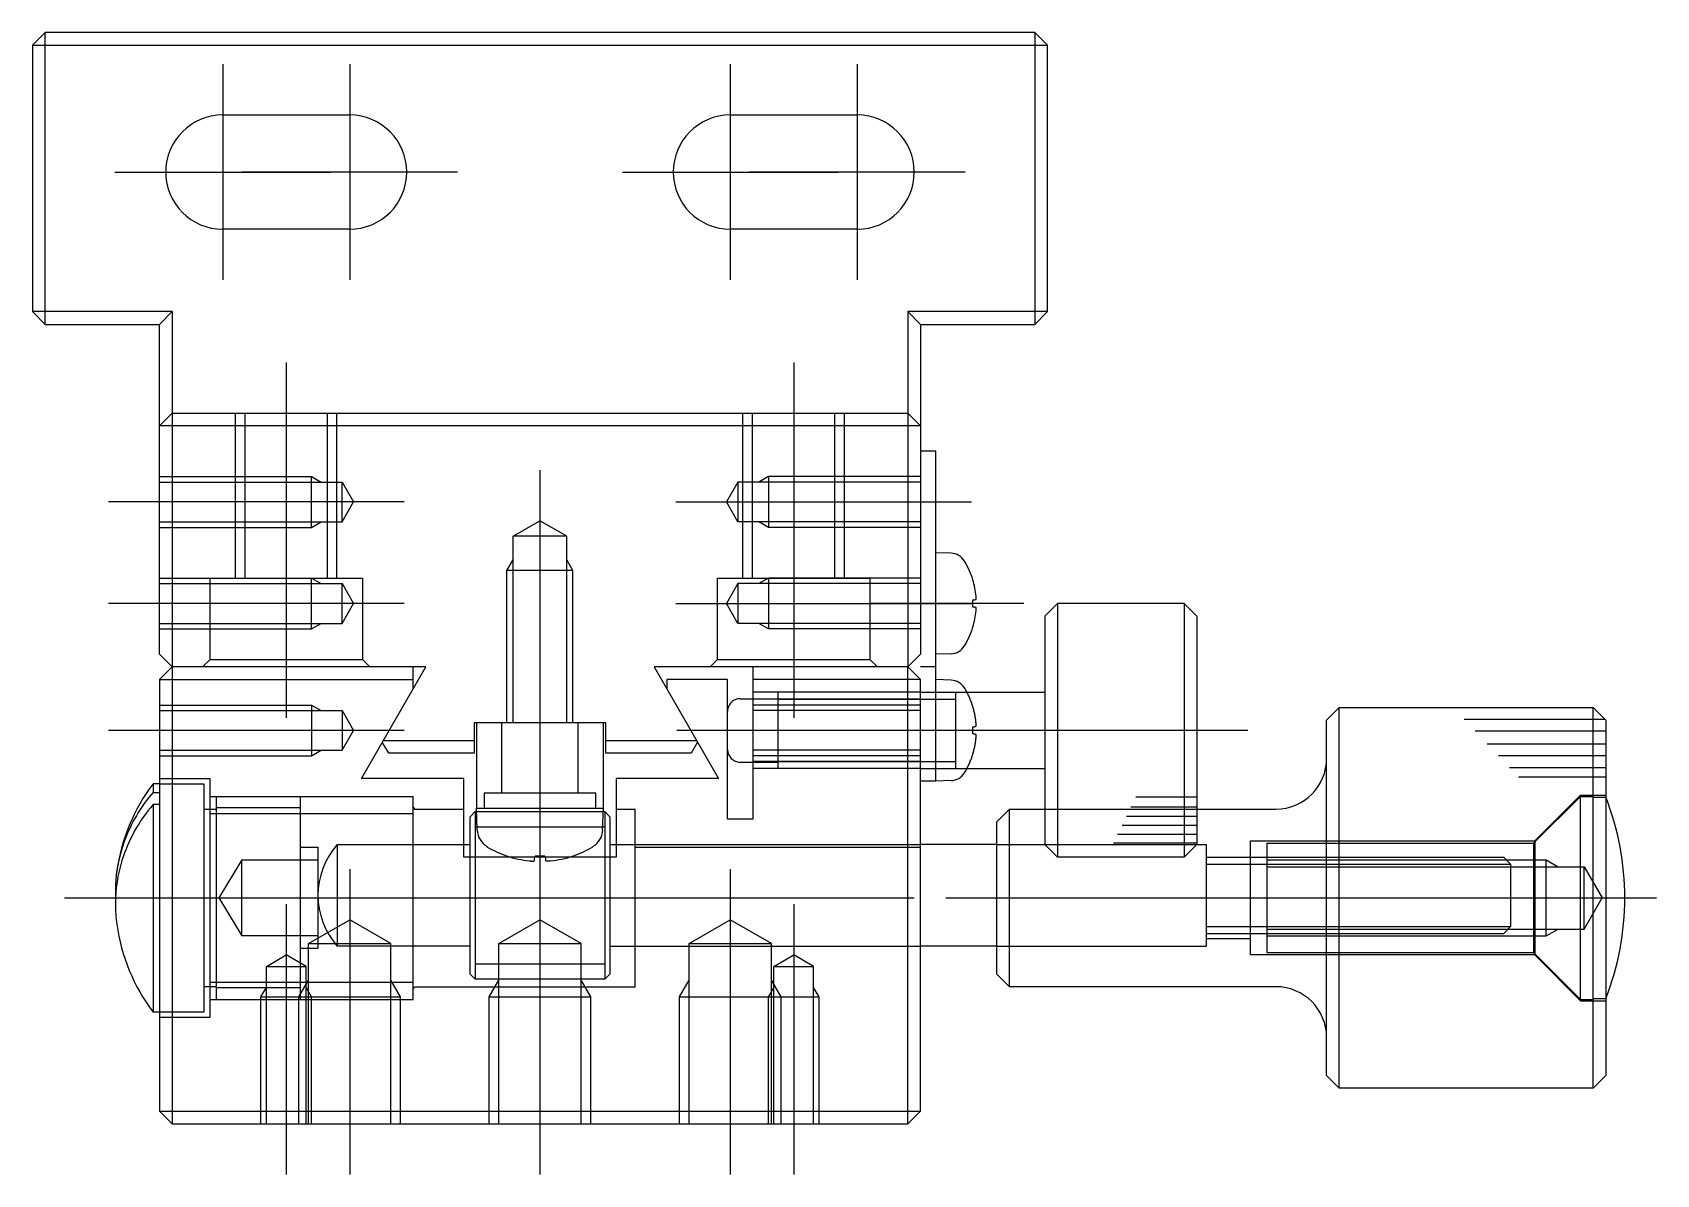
# Model space of a CAD drawing. Extents: x 1 to 266, y 0 to 225.
# Drawn here: x 69.4 to 133.4, y 180.2 to 225.2 of the extents above; entities that cross this region are included whole.
import ezdxf

# ---------------------------------------------------------------- set-up
doc = ezdxf.new("R2010")
doc.units = 0
doc.linetypes.add('CENTER', pattern=[50.8, 31.75, -6.35, 6.35, -6.35])
doc.linetypes.add('DASHED', pattern=[19.05, 12.7, -6.35])
doc.layers.get('0').update_dxf_attribs({"linetype": 'CONTINUOUS'})
doc.layers.add('CENTER', color=1, linetype='CENTER')

msp = doc.modelspace()

# ---------------------------------------------------------------- linework, layer by layer
at = {"color": 7, "linetype": 'CONTINUOUS'}
for p, q in [((69.925, 225.167), (69.425, 224.667)), ((69.425, 224.667), (109.425, 224.667)), ((69.425, 224.667), (69.425, 214.167)), ((69.925, 213.667), (69.925, 225.167)), ((108.925, 225.167), (69.925, 225.167)), ((108.925, 225.167), (108.925, 213.667)), ((109.425, 224.667), (108.925, 225.167)), ((109.425, 214.167), (109.425, 224.667)), ((76.925, 221.917), (81.925, 221.917)), ((96.925, 221.917), (101.925, 221.917)), ((81.925, 217.417), (76.925, 217.417)), ((101.925, 217.417), (96.925, 217.417)), ((74.925, 214.167), (69.425, 214.167)), ((69.425, 214.167), (69.925, 213.667)), ((74.425, 213.667), (74.925, 214.167)), ((74.925, 214.167), (74.925, 200.167)), ((103.925, 214.167), (103.925, 200.167)), ((109.425, 214.167), (103.925, 214.167)), ((103.925, 214.167), (104.425, 213.667)), ((108.925, 213.667), (109.425, 214.167)), ((69.925, 213.667), (74.425, 213.667)), ((74.425, 200.667), (74.425, 213.667)), ((104.425, 213.667), (104.425, 200.667)), ((104.425, 213.667), (108.925, 213.667)), ((74.425, 209.667), (74.925, 210.167)), ((74.925, 210.167), (103.925, 210.167)), ((103.925, 210.167), (104.425, 209.667)), ((104.425, 209.667), (74.425, 209.667)), ((105.025, 208.667), (104.425, 208.667)), ((105.025, 195.667), (105.025, 208.667)), ((105.629, 204.646), (105.025, 204.667)), ((106.488, 203.584), (106.488, 203.586)), ((106.488, 202.529), (106.488, 202.805)), ((109.316, 202.167), (109.816, 202.667)), ((114.816, 202.667), (109.816, 202.667)), ((109.816, 202.667), (109.816, 192.667)), ((114.816, 202.667), (114.816, 192.667)), ((115.316, 202.167), (114.816, 202.667)), ((106.488, 201.75), (106.488, 201.748)), ((109.316, 202.167), (109.316, 193.167)), ((115.316, 202.167), (115.316, 193.167)), ((74.925, 200.167), (74.425, 200.667)), ((104.425, 200.667), (103.925, 200.167)), ((105.629, 200.688), (105.025, 200.667)), ((74.925, 200.167), (74.425, 199.667)), ((84.925, 200.167), (74.925, 200.167)), ((74.925, 200.167), (74.925, 182.167)), ((84.425, 199.301), (84.925, 200.167)), ((84.425, 199.301), (84.425, 200.167)), ((103.925, 200.167), (93.925, 200.167)), ((93.925, 200.167), (94.425, 199.301)), ((97.816, 200.167), (97.816, 194.167)), ((104.425, 199.667), (103.925, 200.167)), ((103.925, 182.167), (103.925, 200.167)), ((105.025, 200.167), (104.425, 200.167)), ((74.425, 199.667), (74.425, 182.667)), ((74.425, 199.667), (84.425, 199.667)), ((82.385, 195.767), (84.425, 199.301)), ((96.816, 199.667), (94.425, 199.667)), ((94.425, 199.667), (94.425, 199.301)), ((94.425, 199.301), (96.466, 195.767)), ((96.816, 194.167), (96.816, 199.667)), ((104.425, 199.667), (97.816, 199.667)), ((104.425, 182.667), (104.425, 199.667)), ((105.629, 199.646), (105.025, 199.667)), ((105.816, 196.167), (105.816, 199.167)), ((105.816, 199.167), (109.316, 199.167)), ((104.425, 198.897), (105.816, 198.897)), ((120.425, 198.067), (120.925, 198.567)), ((120.925, 198.567), (130.925, 198.567)), ((120.925, 183.567), (120.925, 198.567)), ((130.925, 198.567), (131.425, 198.067)), ((130.925, 183.567), (130.925, 198.567)), ((92.025, 197.967), (86.825, 197.967)), ((86.825, 197.967), (86.825, 196.767)), ((86.925, 197.967), (86.925, 194.597)), ((91.925, 194.597), (91.925, 197.967)), ((92.025, 196.767), (92.025, 197.967)), ((120.425, 196.567), (120.425, 198.067)), ((131.425, 198.067), (131.425, 191.067)), ((83.462, 196.767), (83.212, 197.2)), ((83.251, 197.267), (86.825, 197.267)), ((92.025, 197.267), (95.6, 197.267)), ((95.638, 197.2), (95.388, 196.767)), ((86.825, 196.767), (83.462, 196.767)), ((95.388, 196.767), (92.025, 196.767)), ((120.425, 185.567), (120.425, 196.567)), ((104.425, 196.438), (105.816, 196.438)), ((105.816, 196.167), (109.316, 196.167)), ((74.175, 195.567), (74.175, 195.226)), ((74.425, 195.567), (74.175, 195.567)), ((74.175, 195.226), (74.425, 195.226)), ((86.425, 195.767), (82.385, 195.767)), ((86.425, 192.667), (86.425, 195.767)), ((96.466, 195.767), (92.425, 195.767)), ((92.425, 195.767), (92.425, 192.667)), ((105.025, 195.667), (104.425, 195.667)), ((105.629, 195.688), (105.025, 195.667)), ((74.425, 194.743), (74.175, 194.743)), ((74.175, 194.743), (74.175, 186.567)), ((86.955, 193.74), (86.925, 194.597)), ((86.925, 194.597), (91.925, 194.597)), ((91.895, 193.74), (91.925, 194.597)), ((107.425, 194.067), (107.925, 194.567)), ((107.925, 194.567), (109.316, 194.567)), ((107.925, 187.567), (107.925, 194.567)), ((112.71, 194.65), (115.312, 194.65)), ((112.906, 195.052), (115.312, 195.052)), ((115.316, 194.567), (118.425, 194.567)), ((97.816, 194.167), (96.816, 194.167)), ((107.425, 191.067), (107.425, 194.067)), ((112.362, 193.934), (115.312, 193.934)), ((112.536, 194.292), (115.312, 194.292)), ((112.188, 193.576), (115.312, 193.576)), ((92.425, 192.667), (86.425, 192.667)), ((88.132, 192.717), (88.132, 192.717)), ((89.622, 192.717), (89.229, 192.717)), ((90.719, 192.717), (90.719, 192.717)), ((107.425, 193.167), (104.425, 193.167)), ((109.316, 193.167), (109.816, 192.667)), ((114.816, 192.667), (109.816, 192.667)), ((112.024, 193.241), (115.312, 193.241)), ((115.316, 193.167), (114.816, 192.667)), ((89.014, 192.525), (89.031, 192.523)), ((89.031, 192.523), (89.048, 192.522)), ((89.048, 192.522), (89.066, 192.52)), ((89.066, 192.52), (89.082, 192.519)), ((89.082, 192.519), (89.09, 192.519)), ((89.09, 192.519), (89.098, 192.519)), ((89.098, 192.519), (89.106, 192.518)), ((89.106, 192.518), (89.113, 192.518)), ((89.113, 192.518), (89.121, 192.518)), ((89.121, 192.518), (89.127, 192.518)), ((89.127, 192.518), (89.134, 192.517)), ((89.134, 192.517), (89.14, 192.517)), ((89.14, 192.517), (89.146, 192.517)), ((89.146, 192.517), (89.152, 192.518)), ((89.152, 192.518), (89.157, 192.518)), ((89.157, 192.518), (89.162, 192.518)), ((89.162, 192.518), (89.167, 192.518)), ((89.167, 192.518), (89.171, 192.519)), ((89.171, 192.519), (89.175, 192.519)), ((89.175, 192.519), (89.179, 192.519)), ((89.675, 192.519), (89.672, 192.519)), ((89.679, 192.519), (89.675, 192.519)), ((89.684, 192.518), (89.679, 192.519)), ((89.689, 192.518), (89.684, 192.518)), ((89.694, 192.518), (89.689, 192.518)), ((89.699, 192.518), (89.694, 192.518)), ((89.705, 192.517), (89.699, 192.518)), ((89.711, 192.517), (89.705, 192.517)), ((89.717, 192.517), (89.711, 192.517)), ((89.723, 192.518), (89.717, 192.517)), ((89.73, 192.518), (89.723, 192.518)), ((89.737, 192.518), (89.73, 192.518)), ((89.745, 192.518), (89.737, 192.518)), ((89.752, 192.519), (89.745, 192.518)), ((89.76, 192.519), (89.752, 192.519)), ((89.768, 192.519), (89.76, 192.519)), ((89.785, 192.52), (89.768, 192.519)), ((89.802, 192.522), (89.785, 192.52)), ((89.819, 192.523), (89.802, 192.522)), ((89.836, 192.525), (89.819, 192.523)), ((107.425, 188.067), (107.425, 191.067)), ((131.425, 191.067), (131.425, 184.067)), ((107.425, 189.167), (104.425, 189.167)), ((107.925, 187.567), (107.425, 188.067)), ((118.425, 187.567), (107.925, 187.567)), ((74.425, 186.567), (74.175, 186.567)), ((120.425, 184.067), (120.425, 185.567)), ((120.925, 183.567), (120.425, 184.067)), ((131.425, 184.067), (130.925, 183.567)), ((130.925, 183.567), (120.925, 183.567)), ((74.425, 182.667), (74.925, 182.167)), ((74.425, 182.667), (104.425, 182.667)), ((103.925, 182.167), (104.425, 182.667)), ((74.925, 182.167), (103.925, 182.167))]:
    msp.add_line(p, q, dxfattribs=at)
at = {"color": 3, "linetype": 'DASHED'}
for p, q in [((77.425, 203.667), (77.425, 210.167)), ((77.804, 203.667), (77.804, 210.167)), ((81.046, 203.667), (81.046, 210.167)), ((81.425, 203.667), (81.425, 210.167)), ((97.425, 203.667), (97.425, 210.167)), ((97.804, 203.667), (97.804, 210.167)), ((101.046, 203.667), (101.046, 210.167)), ((101.425, 203.667), (101.425, 210.167)), ((74.425, 207.667), (80.425, 207.667)), ((74.425, 207.451), (81.625, 207.451)), ((80.425, 207.667), (80.8, 207.451)), ((80.425, 205.667), (80.425, 207.667)), ((81.625, 205.884), (81.625, 207.451)), ((81.625, 207.451), (82.078, 206.667)), ((97.225, 207.451), (96.773, 206.667)), ((104.425, 207.451), (97.225, 207.451)), ((97.225, 207.451), (97.225, 205.884)), ((98.425, 207.667), (98.05, 207.451)), ((104.425, 207.667), (98.425, 207.667)), ((98.425, 207.667), (98.425, 205.667)), ((81.625, 205.884), (82.078, 206.667)), ((97.225, 205.884), (96.773, 206.667)), ((74.425, 205.884), (81.625, 205.884)), ((74.425, 205.667), (80.425, 205.667)), ((80.425, 205.667), (80.8, 205.884)), ((88.369, 205.317), (89.425, 205.927)), ((90.482, 205.317), (89.425, 205.927)), ((104.425, 205.884), (97.225, 205.884)), ((98.425, 205.667), (98.05, 205.884)), ((104.425, 205.667), (98.425, 205.667)), ((88.369, 197.967), (88.369, 205.317)), ((90.482, 205.317), (88.369, 205.317)), ((90.482, 197.967), (90.482, 205.317)), ((88.125, 203.967), (88.369, 204.389)), ((90.725, 203.967), (90.482, 204.389)), ((74.425, 203.667), (80.425, 203.667)), ((76.425, 200.467), (76.425, 203.667)), ((76.425, 203.667), (82.425, 203.667)), ((80.425, 203.667), (80.8, 203.451)), ((80.425, 201.667), (80.425, 203.667)), ((82.425, 203.667), (82.425, 200.467)), ((88.125, 197.967), (88.125, 203.967)), ((90.725, 203.967), (88.125, 203.967)), ((90.725, 197.967), (90.725, 203.967)), ((96.425, 200.467), (96.425, 203.667)), ((96.425, 203.667), (102.425, 203.667)), ((98.425, 203.667), (98.05, 203.451)), ((104.425, 203.667), (98.425, 203.667)), ((98.425, 203.667), (98.425, 201.667)), ((102.425, 203.667), (102.425, 200.467)), ((74.425, 203.451), (81.625, 203.451)), ((81.625, 201.884), (81.625, 203.451)), ((81.625, 203.451), (82.078, 202.667)), ((97.225, 203.451), (96.773, 202.667)), ((104.425, 203.451), (97.225, 203.451)), ((97.225, 203.451), (97.225, 201.884)), ((81.625, 201.884), (82.078, 202.667)), ((97.225, 201.884), (96.773, 202.667)), ((74.425, 201.884), (81.625, 201.884)), ((74.425, 201.667), (80.425, 201.667)), ((80.425, 201.667), (80.8, 201.884)), ((104.425, 201.884), (97.225, 201.884)), ((98.425, 201.667), (98.05, 201.884)), ((104.425, 201.667), (98.425, 201.667)), ((76.125, 200.167), (76.425, 200.467)), ((76.425, 200.467), (82.425, 200.467)), ((82.425, 200.467), (82.725, 200.167)), ((96.125, 200.167), (96.425, 200.467)), ((96.425, 200.467), (102.425, 200.467)), ((102.425, 200.467), (102.725, 200.167)), ((104.425, 199.167), (97.816, 199.167)), ((98.816, 196.167), (98.816, 199.167)), ((105.025, 196.167), (105.025, 199.167)), ((74.425, 198.667), (80.425, 198.667)), ((74.425, 198.451), (81.625, 198.451)), ((80.425, 198.667), (80.8, 198.451)), ((80.425, 198.667), (80.425, 196.667)), ((81.625, 198.451), (81.625, 196.884)), ((81.625, 198.451), (82.078, 197.667)), ((97.316, 198.917), (98.816, 198.917)), ((104.425, 198.897), (97.816, 198.897)), ((104.425, 198.667), (97.816, 198.667)), ((104.425, 198.451), (97.816, 198.451)), ((98.816, 198.897), (104.425, 198.897)), ((106.488, 198.584), (106.488, 198.586)), ((87.925, 195.197), (87.925, 197.967)), ((90.925, 195.197), (90.925, 197.967)), ((106.488, 197.529), (106.488, 197.805)), ((81.625, 196.884), (82.078, 197.667)), ((74.425, 196.884), (81.625, 196.884)), ((74.425, 196.667), (80.425, 196.667)), ((80.425, 196.667), (80.8, 196.884)), ((104.425, 196.884), (97.816, 196.884)), ((104.425, 196.667), (97.816, 196.667)), ((106.488, 196.75), (106.488, 196.748)), ((97.316, 196.417), (98.816, 196.417)), ((104.425, 196.438), (97.816, 196.438)), ((104.425, 196.167), (97.816, 196.167)), ((98.816, 196.438), (104.425, 196.438)), ((74.425, 195.767), (76.425, 195.767)), ((74.425, 195.567), (76.175, 195.567)), ((76.175, 195.567), (76.175, 186.567)), ((76.425, 186.367), (76.425, 195.767)), ((76.175, 194.567), (76.675, 194.567)), ((76.425, 195.067), (84.425, 195.067)), ((76.675, 187.067), (76.675, 195.067)), ((79.975, 194.612), (76.675, 194.612)), ((79.975, 195.067), (79.975, 187.067)), ((84.425, 187.067), (84.425, 195.067)), ((84.425, 194.661), (84.482, 194.567)), ((84.482, 194.567), (86.425, 194.567)), ((91.625, 195.197), (87.225, 195.197)), ((87.225, 195.197), (87.225, 194.597)), ((91.625, 194.597), (91.625, 195.197)), ((92.425, 194.567), (93.175, 194.567)), ((93.175, 187.567), (93.175, 194.567)), ((109.316, 194.567), (115.316, 194.567)), ((128.575, 193.217), (130.425, 195.067)), ((130.425, 195.117), (128.625, 193.317)), ((130.425, 187.017), (130.425, 195.117)), ((130.425, 195.117), (131.425, 195.117)), ((130.425, 195.067), (130.925, 195.067)), ((130.925, 195.036), (131.425, 195.036)), ((76.425, 194.391), (84.425, 194.391)), ((86.675, 194.267), (86.875, 194.467)), ((86.675, 188.067), (86.675, 194.267)), ((86.875, 194.467), (91.975, 194.467)), ((86.875, 194.467), (86.875, 187.867)), ((91.975, 194.467), (92.175, 194.267)), ((91.975, 194.467), (91.975, 187.867)), ((92.175, 194.267), (92.175, 188.067)), ((86.875, 193.868), (91.975, 193.868)), ((117.425, 188.817), (117.425, 193.317)), ((117.425, 193.317), (128.625, 193.317)), ((128.625, 193.317), (128.625, 188.817)), ((79.975, 193.067), (80.675, 193.067)), ((80.675, 193.067), (80.675, 191.067)), ((81.439, 189.167), (81.439, 193.167)), ((81.439, 193.167), (86.675, 193.167)), ((92.175, 193.167), (104.425, 193.167)), ((93.175, 193.067), (104.425, 193.067)), ((107.425, 193.167), (115.675, 193.167)), ((115.675, 193.167), (115.675, 189.167)), ((115.675, 192.667), (117.425, 192.667)), ((115.675, 192.667), (127.405, 192.667)), ((115.675, 192.667), (117.425, 192.667)), ((118.075, 193.217), (128.575, 193.217)), ((118.075, 193.217), (118.075, 188.917)), ((127.405, 192.667), (127.675, 192.397)), ((128.575, 193.217), (128.575, 188.917)), ((77.675, 192.567), (76.774, 191.067)), ((77.675, 189.567), (77.675, 192.567)), ((77.675, 192.567), (80.675, 192.567)), ((115.675, 192.397), (127.675, 192.397)), ((118.075, 192.567), (129.075, 192.567)), ((118.075, 192.297), (130.575, 192.297)), ((127.675, 192.397), (127.675, 189.938)), ((129.075, 192.567), (129.544, 192.297)), ((129.075, 189.567), (129.075, 192.567)), ((130.575, 189.838), (130.575, 192.297)), ((130.575, 192.297), (131.285, 191.067)), ((76.774, 191.067), (77.675, 189.567)), ((80.675, 191.067), (80.675, 189.067)), ((130.575, 189.838), (131.285, 191.067)), ((80.304, 189.267), (81.925, 190.203)), ((83.546, 189.267), (81.925, 190.203)), ((87.804, 189.267), (89.425, 190.203)), ((91.046, 189.267), (89.425, 190.203)), ((95.304, 189.267), (96.925, 190.203)), ((98.546, 189.267), (96.925, 190.203)), ((80.675, 189.567), (77.675, 189.567)), ((115.675, 189.938), (127.675, 189.938)), ((115.675, 189.667), (127.405, 189.667)), ((115.675, 189.467), (117.425, 189.467)), ((115.675, 189.467), (117.425, 189.467)), ((118.075, 189.838), (130.575, 189.838)), ((118.075, 189.567), (129.075, 189.567)), ((127.675, 189.938), (127.405, 189.667)), ((129.075, 189.567), (129.544, 189.838)), ((78.642, 188.367), (79.425, 188.819)), ((80.209, 188.367), (79.425, 188.819)), ((80.675, 189.067), (79.975, 189.067)), ((80.304, 182.167), (80.304, 189.267)), ((80.304, 189.267), (83.546, 189.267)), ((86.675, 189.167), (81.439, 189.167)), ((83.546, 182.167), (83.546, 189.267)), ((87.804, 182.167), (87.804, 189.267)), ((87.804, 189.267), (91.046, 189.267)), ((91.046, 182.167), (91.046, 189.267)), ((92.175, 189.167), (104.425, 189.167)), ((95.304, 182.167), (95.304, 189.267)), ((95.304, 189.267), (98.546, 189.267)), ((98.546, 182.167), (98.546, 189.267)), ((98.642, 188.367), (99.425, 188.819)), ((100.209, 188.367), (99.425, 188.819)), ((107.425, 189.167), (115.675, 189.167)), ((128.625, 188.817), (117.425, 188.817)), ((118.075, 188.917), (128.575, 188.917)), ((128.575, 188.917), (130.425, 187.067)), ((128.625, 188.817), (130.425, 187.017)), ((78.642, 182.167), (78.642, 188.367)), ((78.642, 188.367), (80.209, 188.367)), ((80.209, 182.167), (80.209, 188.367)), ((86.875, 188.466), (91.975, 188.466)), ((98.642, 182.167), (98.642, 188.367)), ((98.642, 188.367), (100.209, 188.367)), ((100.209, 182.167), (100.209, 188.367)), ((76.675, 187.567), (76.175, 187.567)), ((76.425, 187.744), (84.425, 187.744)), ((79.975, 187.522), (76.675, 187.522)), ((78.425, 187.167), (78.642, 187.542)), ((79.925, 187.167), (80.304, 187.824)), ((80.425, 187.167), (80.209, 187.542)), ((83.925, 187.167), (83.546, 187.824)), ((84.425, 187.473), (84.482, 187.567)), ((84.482, 187.567), (93.175, 187.567)), ((86.875, 187.867), (86.675, 188.067)), ((91.975, 187.867), (86.875, 187.867)), ((87.425, 187.167), (87.804, 187.824)), ((91.425, 187.167), (91.046, 187.824)), ((92.175, 188.067), (91.975, 187.867)), ((94.925, 187.167), (95.304, 187.824)), ((98.425, 187.167), (98.642, 187.542)), ((98.925, 187.167), (98.546, 187.824)), ((100.425, 187.167), (100.209, 187.542)), ((76.425, 187.067), (84.425, 187.067)), ((78.425, 182.167), (78.425, 187.167)), ((78.425, 187.167), (80.425, 187.167)), ((79.925, 182.167), (79.925, 187.167)), ((79.925, 187.167), (83.925, 187.167)), ((80.425, 182.167), (80.425, 187.167)), ((83.925, 182.167), (83.925, 187.167)), ((87.425, 182.167), (87.425, 187.167)), ((87.425, 187.167), (91.425, 187.167)), ((91.425, 182.167), (91.425, 187.167)), ((94.925, 182.167), (94.925, 187.167)), ((94.925, 187.167), (98.925, 187.167)), ((98.425, 182.167), (98.425, 187.167)), ((98.425, 187.167), (100.425, 187.167)), ((98.925, 182.167), (98.925, 187.167)), ((100.425, 182.167), (100.425, 187.167)), ((130.425, 187.067), (130.925, 187.067)), ((130.425, 187.017), (131.425, 187.017)), ((130.925, 187.098), (131.425, 187.098)), ((76.175, 186.567), (74.425, 186.567)), ((74.425, 186.367), (76.425, 186.367))]:
    msp.add_line(p, q, dxfattribs=at)
at = {"color": 3, "linetype": 'CONTINUOUS'}
for p, q in [((104.425, 199.167), (105.816, 199.167)), ((125.841, 198.112), (131.38, 198.112)), ((126.281, 197.644), (131.425, 197.644)), ((126.753, 197.144), (131.425, 197.144)), ((127.193, 196.676), (131.425, 196.676)), ((104.425, 196.167), (105.816, 196.167)), ((127.634, 196.208), (131.425, 196.208)), ((127.98, 195.841), (131.425, 195.841))]:
    msp.add_line(p, q, dxfattribs=at)
at = {"color": 7, "linetype": 'CONTINUOUS'}
for centre, radius, start, end in [((76.925, 219.667), 2.25, 90, 270), ((81.925, 219.667), 2.25, 270, 90), ((96.925, 219.667), 2.25, 90, 270), ((101.925, 219.667), 2.25, 270, 90), ((105.607, 204.006), 0.64, 31.54462, 88), ((103.425, 202.667), 3.2, 17.01118, 31.54462), ((106.428, 203.586), 0.06, 0, 17.01118), ((103.417, 202.671), 3.204, 5.10359, 16.72026), ((105.277, 202.837), 1.336, 3.07051, 5.12333), ((105.611, 202.856), 1.002, 2.36147, 3.00611), ((105.721, 202.86), 0.892, 1.6813, 2.36401), ((105.869, 202.865), 0.744, 0.92575, 1.68499), ((106.326, 203.919), 1.125, 278.13061, 284.50962), ((106.326, 201.415), 1.125, 75.49038, 81.86939), ((103.417, 202.663), 3.204, 343.27974, 354.89641), ((106.607, 202.832), 0.00222, 294.0996, 330.43201), ((106.607, 202.502), 0.00222, 29.56799, 65.9004), ((105.277, 202.497), 1.336, 354.87667, 356.92949), ((106.601, 202.835), 0.00929, 329.01891, 343.16801), ((106.601, 202.499), 0.00929, 16.83199, 30.98109), ((106.583, 202.841), 0.028, 342.59563, 349.47496), ((106.583, 202.493), 0.028, 10.52504, 17.40437), ((106.549, 202.848), 0.0626, 349.30848, 353.40512), ((106.549, 202.487), 0.0626, 6.59488, 10.69152), ((106.299, 202.866), 0.314, 357.59984, 358.94114), ((106.4, 202.861), 0.212, 355.85577, 357.61818), ((106.488, 202.855), 0.125, 353.33882, 355.89498), ((106.488, 202.479), 0.125, 4.10502, 6.66118), ((106.4, 202.473), 0.212, 2.38182, 4.14423), ((106.299, 202.469), 0.314, 1.05886, 2.40016), ((105.869, 202.469), 0.744, 358.31501, 359.07425), ((105.721, 202.474), 0.892, 357.63599, 358.3187), ((105.611, 202.478), 1.002, 356.99389, 357.63853), ((106.041, 202.867), 0.572, 0.03614, 0.93161), ((106.195, 202.868), 0.417, 358.93114, 0.0344), ((106.195, 202.467), 0.417, 359.9656, 1.06886), ((106.041, 202.467), 0.572, 359.06839, 359.96386), ((103.425, 202.667), 3.2, 328.45538, 342.98882), ((106.428, 201.748), 0.06, 342.98882, 0), ((105.607, 201.328), 0.64, 272, 328.45538), ((105.607, 199.006), 0.64, 31.54462, 88), ((103.425, 197.667), 3.2, 27.95319, 31.54462), ((118.425, 196.567), 2, 270, 0), ((105.607, 196.328), 0.64, 272, 328.45538), ((103.425, 197.667), 3.2, 328.45538, 332.04681), ((80.175, 191.067), 7.5, 143.1301, 172.05742), ((79.018, 191.091), 6.368, 139.51135, 159.83828), ((78.894, 190.683), 6.225, 139.28928, 162.64707), ((121.3, 191.067), 10.875, 338.59665, 21.40335), ((78.496, 191.304), 5.804, 160.04001, 179.96133), ((87.755, 193.768), 0.8, 182, 238.53032), ((91.096, 193.768), 0.8, 301.46968, 358), ((89.425, 196.497), 4, 238.53032, 250.70112), ((88.132, 192.803), 0.086, 250.70112, 270), ((89.42, 196.514), 4.01, 251.25512, 264.18934), ((87.075, 193.003), 2.173, 347.27639, 352.42528), ((91.933, 193.035), 2.333, 187.83677, 192.63354), ((89.43, 196.518), 4.014, 275.81391, 288.73746), ((90.719, 192.8), 0.0826, 269.79953, 289.6997), ((89.425, 196.497), 4, 289.29888, 301.46968), ((78.491, 190.822), 5.799, 162.76823, 179.95963), ((89.167, 192.611), 0.0925, 277.70118, 279.79727), ((89.17, 192.59), 0.0714, 279.83846, 281.10558), ((89.173, 192.578), 0.0594, 281.1053, 282.46182), ((89.176, 192.563), 0.0439, 282.36756, 285.75078), ((89.18, 192.548), 0.0279, 285.70454, 290.23627), ((89.184, 192.537), 0.0164, 290.14825, 296.58538), ((89.188, 192.53), 0.00887, 296.41175, 306.04129), ((89.19, 192.527), 0.00452, 305.77413, 320.81218), ((89.192, 192.526), 0.00246, 320.79256, 343.2439), ((89.659, 192.526), 0.00246, 196.7561, 219.20744), ((89.66, 192.527), 0.00452, 219.18782, 234.22587), ((89.663, 192.53), 0.00887, 233.95871, 243.58825), ((89.666, 192.537), 0.0164, 243.41462, 249.85175), ((89.67, 192.548), 0.0279, 249.76373, 254.29546), ((89.675, 192.563), 0.0439, 254.24922, 257.63244), ((89.678, 192.578), 0.0594, 257.53818, 258.8947), ((89.68, 192.59), 0.0714, 258.89442, 260.16154), ((89.684, 192.611), 0.0925, 260.20273, 262.29882), ((78.435, 191.308), 5.742, 180.0001, 182.40769), ((78.445, 190.826), 5.753, 180.00364, 187.9478), ((80.175, 191.067), 7.5, 187.94258, 216.8699), ((118.425, 185.567), 2, 0, 90)]:
    msp.add_arc(centre, radius, start, end, dxfattribs=at)
at = {"color": 3, "linetype": 'DASHED'}
for centre, radius, start, end in [((103.425, 197.667), 3.2, 17.01118, 27.95319), ((97.316, 198.417), 0.5, 90, 180), ((106.428, 198.586), 0.06, 0, 17.01118), ((103.417, 197.671), 3.204, 5.10359, 16.72026), ((106.326, 198.919), 1.125, 278.13061, 284.50962), ((105.277, 197.837), 1.336, 3.07051, 5.12333), ((106.607, 197.832), 0.00222, 294.0996, 330.43201), ((106.601, 197.835), 0.00929, 329.01891, 343.16801), ((106.583, 197.841), 0.028, 342.59563, 349.47496), ((106.549, 197.848), 0.0626, 349.30848, 353.40512), ((105.611, 197.856), 1.002, 2.36147, 3.00611), ((105.721, 197.86), 0.892, 1.6813, 2.36401), ((105.869, 197.865), 0.744, 0.92575, 1.68499), ((106.299, 197.866), 0.314, 357.59984, 358.94114), ((106.4, 197.861), 0.212, 355.85577, 357.61818), ((106.488, 197.855), 0.125, 353.33882, 355.89498), ((106.041, 197.867), 0.572, 0.03614, 0.93161), ((106.195, 197.868), 0.417, 358.93114, 0.0344), ((106.326, 196.415), 1.125, 75.49038, 81.86939), ((103.417, 197.663), 3.204, 343.27974, 354.89641), ((106.607, 197.502), 0.00222, 29.56799, 65.9004), ((105.277, 197.497), 1.336, 354.87667, 356.92949), ((106.601, 197.499), 0.00929, 16.83199, 30.98109), ((106.583, 197.493), 0.028, 10.52504, 17.40437), ((106.549, 197.487), 0.0626, 6.59488, 10.69152), ((106.488, 197.479), 0.125, 4.10502, 6.66118), ((106.4, 197.473), 0.212, 2.38182, 4.14423), ((106.299, 197.469), 0.314, 1.05886, 2.40016), ((105.869, 197.469), 0.744, 358.31501, 359.07425), ((105.721, 197.474), 0.892, 357.63599, 358.3187), ((105.611, 197.478), 1.002, 356.99389, 357.63853), ((106.195, 197.467), 0.417, 359.9656, 1.06886), ((106.041, 197.467), 0.572, 359.06839, 359.96386), ((97.316, 196.917), 0.5, 180, 270), ((103.425, 197.667), 3.2, 332.04681, 342.98882), ((106.428, 196.748), 0.06, 342.98882, 0), ((83.675, 191.167), 3, 138.18969, 221.81031)]:
    msp.add_arc(centre, radius, start, end, dxfattribs=at)
at = {"layer": 'CENTER', "color": 1, "linetype": 'CENTER'}
for p, q in [((76.925, 223.917), (76.925, 215.417)), ((81.925, 223.917), (81.925, 215.417)), ((96.925, 223.917), (96.925, 215.417)), ((101.925, 223.917), (101.925, 215.417)), ((72.675, 219.667), (81.175, 219.667)), ((86.175, 219.667), (77.675, 219.667)), ((92.675, 219.667), (101.175, 219.667)), ((106.175, 219.667), (97.675, 219.667)), ((79.425, 212.167), (79.425, 198.167)), ((99.425, 212.167), (99.425, 198.167)), ((89.425, 207.927), (89.425, 195.967)), ((84.078, 206.667), (72.425, 206.667)), ((94.773, 206.667), (106.425, 206.667)), ((84.078, 202.667), (72.425, 202.667)), ((94.773, 202.667), (106.425, 202.667)), ((108.488, 202.667), (102.425, 202.667)), ((89.425, 199.967), (89.425, 190.717)), ((84.078, 197.667), (72.425, 197.667)), ((117.316, 197.667), (94.816, 197.667)), ((106.425, 197.667), (95.816, 197.667)), ((81.925, 192.203), (81.925, 180.167)), ((89.425, 192.203), (89.425, 180.167)), ((96.925, 192.203), (96.925, 180.167)), ((70.692, 191.067), (82.676, 191.067)), ((72.425, 191.067), (106.425, 191.067)), ((79.425, 190.819), (79.425, 180.167)), ((99.425, 190.819), (99.425, 180.167)), ((105.425, 191.067), (133.425, 191.067))]:
    msp.add_line(p, q, dxfattribs=at)

doc.saveas('drawing.dxf')
